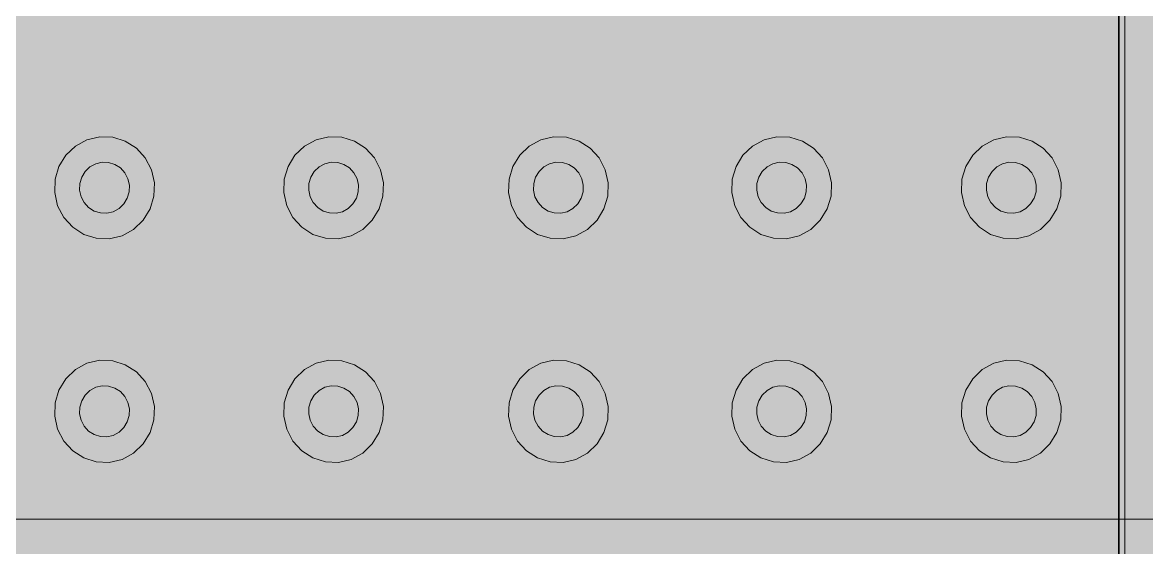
# Model space of a CAD drawing. Header units: metres. Extents: x -77 to -41.1, y -68 to -27.7.
# Drawn here: x -54.7589 to -54.5079, y -58.0572 to -57.9399 of the extents above; entities that cross this region are included whole.
import ezdxf

# ---------------------------------------------------------------- set-up
doc = ezdxf.new("R2010")
doc.units = ezdxf.units.M
doc.header["$MEASUREMENT"] = 0
for name, color, linetype, lineweight, true_color in [('LAJES.EST_Caneta_No__18', 7, 'Continuous', 0, 0xdfdfdf), ('LAJES.EST_Caneta_No__254', 7, 'Continuous', 0, 0xd1c9ad), ('Novo_PISO TATIL_Caneta_No__13', 7, 'Continuous', 0, 0xaaaaaa), ('Novo_PISO TATIL_Caneta_No__18', 7, 'Continuous', 0, 0xdfdfdf), ('PISO_Caneta_No__24', 7, 'Continuous', 40, 0x851f10), ('PISO_Caneta_No__97', 7, 'Continuous', 5, 0x6b6b6b)]:
    doc.layers.add(name, color=color, linetype=linetype, lineweight=lineweight, true_color=true_color)
doc.layers.add('PISO_Caneta_No__1', color=7, linetype='Continuous', lineweight=35)

# ---------------------------------------------------------------- blocks, each defined once
blk = doc.blocks.new('Piso Tátil de Alerta(2)')
at = {"layer": 'Novo_PISO TATIL_Caneta_No__18', "linetype": 'Continuous', "lineweight": 0, "true_color": 0xdfdfdf}
for points in [[(0.25, 0), (0.25, 0.25), (0, 0.25), (0, 0)], [(0.01747, 0.23565), (0.0208, 0.2311), (0.02212, 0.23179), (0.02011, 0.23703)], [(0.02011, 0.23703), (0.02212, 0.23179), (0.02357, 0.23212), (0.02302, 0.23768)], [(0.02302, 0.23768), (0.02357, 0.23212), (0.02507, 0.23207), (0.02601, 0.23758)], [(0.02507, 0.23207), (0.0265, 0.23164), (0.02887, 0.23673), (0.02601, 0.23758)], [(0.02887, 0.23673), (0.0265, 0.23164), (0.02776, 0.23087), (0.0314, 0.23519)], [(0.07005, 0.23703), (0.06742, 0.23565), (0.07074, 0.2311), (0.07206, 0.23179)], [(0.07297, 0.23768), (0.07005, 0.23703), (0.07206, 0.23179), (0.07352, 0.23212)], [(0.07595, 0.23758), (0.07297, 0.23768), (0.07352, 0.23212), (0.07501, 0.23207)], [(0.07501, 0.23207), (0.07644, 0.23164), (0.07881, 0.23673), (0.07595, 0.23758)], [(0.07881, 0.23673), (0.07644, 0.23164), (0.07771, 0.23087), (0.08134, 0.23519)], [(0.01529, 0.23366), (0.01371, 0.23119), (0.01892, 0.22887), (0.01971, 0.23011)], [(0.01747, 0.23565), (0.01529, 0.23366), (0.01971, 0.23011), (0.0208, 0.2311)], [(0.0314, 0.23519), (0.02776, 0.23087), (0.02878, 0.2298), (0.03344, 0.23305)], [(0.06365, 0.23119), (0.06886, 0.22887), (0.06965, 0.23011), (0.06523, 0.23366)], [(0.06742, 0.23565), (0.06523, 0.23366), (0.06965, 0.23011), (0.07074, 0.2311)], [(0.07771, 0.23087), (0.07873, 0.2298), (0.08338, 0.23305), (0.08134, 0.23519)], [(0.01371, 0.23119), (0.01283, 0.22839), (0.01848, 0.22747), (0.01892, 0.22887)], [(0.02878, 0.2298), (0.02776, 0.23087), (0.0265, 0.23164), (0.02507, 0.23207), (0.02357, 0.23212), (0.02212, 0.23179), (0.0208, 0.2311), (0.01971, 0.23011), (0.01892, 0.22887), (0.01848, 0.22747), (0.01843, 0.22601), (0.01876, 0.22459), (0.01947, 0.2233), (0.02049, 0.22224), (0.02175, 0.22146), (0.02318, 0.22104), (0.02468, 0.22099), (0.02613, 0.22132), (0.02745, 0.222), (0.02854, 0.223), (0.02933, 0.22424), (0.02977, 0.22563), (0.02982, 0.22709), (0.02949, 0.22851)], [(0.02878, 0.2298), (0.02949, 0.22851), (0.03485, 0.23047), (0.03344, 0.23305)], [(0.06365, 0.23119), (0.06278, 0.22839), (0.06842, 0.22747), (0.06886, 0.22887)], [(0.07644, 0.23164), (0.07501, 0.23207), (0.07352, 0.23212), (0.07206, 0.23179), (0.07074, 0.2311), (0.06965, 0.23011), (0.06886, 0.22887), (0.06842, 0.22747), (0.06837, 0.22601), (0.06871, 0.22459), (0.06941, 0.2233), (0.07043, 0.22224), (0.0717, 0.22146), (0.07312, 0.22104), (0.07462, 0.22099), (0.07607, 0.22132), (0.07739, 0.222), (0.07848, 0.223), (0.07928, 0.22424), (0.07971, 0.22563), (0.07976, 0.22709), (0.07943, 0.22851), (0.07873, 0.2298), (0.07771, 0.23087)], [(0.07873, 0.2298), (0.07943, 0.22851), (0.08479, 0.23047), (0.08338, 0.23305)], [(0.02949, 0.22851), (0.02982, 0.22709), (0.03552, 0.22763), (0.03485, 0.23047)], [(0.07943, 0.22851), (0.07976, 0.22709), (0.08546, 0.22763), (0.08479, 0.23047)], [(0.01283, 0.22839), (0.01273, 0.22548), (0.01843, 0.22601), (0.01848, 0.22747)], [(0.01843, 0.22601), (0.01273, 0.22548), (0.0134, 0.22263), (0.01876, 0.22459)], [(0.02982, 0.22709), (0.02977, 0.22563), (0.03542, 0.22471), (0.03552, 0.22763)], [(0.06267, 0.22548), (0.06837, 0.22601), (0.06842, 0.22747), (0.06278, 0.22839)], [(0.06267, 0.22548), (0.06335, 0.22263), (0.06871, 0.22459), (0.06837, 0.22601)], [(0.07976, 0.22709), (0.07971, 0.22563), (0.08536, 0.22471), (0.08546, 0.22763)], [(0.0134, 0.22263), (0.01481, 0.22006), (0.01947, 0.2233), (0.01876, 0.22459)], [(0.02933, 0.22424), (0.02854, 0.223), (0.03296, 0.21944), (0.03454, 0.22192)], [(0.02933, 0.22424), (0.03454, 0.22192), (0.03542, 0.22471), (0.02977, 0.22563)], [(0.06871, 0.22459), (0.06335, 0.22263), (0.06475, 0.22006), (0.06941, 0.2233)], [(0.07928, 0.22424), (0.07848, 0.223), (0.0829, 0.21944), (0.08449, 0.22192)], [(0.07971, 0.22563), (0.07928, 0.22424), (0.08449, 0.22192), (0.08536, 0.22471)], [(0.01947, 0.2233), (0.01481, 0.22006), (0.01685, 0.21792), (0.02049, 0.22224)], [(0.02049, 0.22224), (0.01685, 0.21792), (0.01938, 0.21637), (0.02175, 0.22146)], [(0.01938, 0.21637), (0.02224, 0.21552), (0.02318, 0.22104), (0.02175, 0.22146)], [(0.02318, 0.22104), (0.02224, 0.21552), (0.02523, 0.21542), (0.02468, 0.22099)], [(0.02468, 0.22099), (0.02523, 0.21542), (0.02814, 0.21608), (0.02613, 0.22132)], [(0.02613, 0.22132), (0.02814, 0.21608), (0.03078, 0.21745), (0.02745, 0.222)], [(0.02745, 0.222), (0.03078, 0.21745), (0.03296, 0.21944), (0.02854, 0.223)], [(0.06475, 0.22006), (0.06679, 0.21792), (0.07043, 0.22224), (0.06941, 0.2233)], [(0.06679, 0.21792), (0.06932, 0.21637), (0.0717, 0.22146), (0.07043, 0.22224)], [(0.06932, 0.21637), (0.07218, 0.21552), (0.07312, 0.22104), (0.0717, 0.22146)], [(0.07218, 0.21552), (0.07517, 0.21542), (0.07462, 0.22099), (0.07312, 0.22104)], [(0.07462, 0.22099), (0.07517, 0.21542), (0.07808, 0.21608), (0.07607, 0.22132)], [(0.07607, 0.22132), (0.07808, 0.21608), (0.08072, 0.21745), (0.07739, 0.222)], [(0.07739, 0.222), (0.08072, 0.21745), (0.0829, 0.21944), (0.07848, 0.223)], [(0.01747, 0.18449), (0.0208, 0.17994), (0.02212, 0.18062), (0.02011, 0.18586)], [(0.02011, 0.18586), (0.02212, 0.18062), (0.02357, 0.18095), (0.02302, 0.18652)], [(0.02302, 0.18652), (0.02357, 0.18095), (0.02507, 0.1809), (0.02601, 0.18642)], [(0.02507, 0.1809), (0.0265, 0.18048), (0.02887, 0.18557), (0.02601, 0.18642)], [(0.07005, 0.18586), (0.06742, 0.18449), (0.07074, 0.17994), (0.07206, 0.18062)], [(0.07297, 0.18652), (0.07005, 0.18586), (0.07206, 0.18062), (0.07352, 0.18095)], [(0.07595, 0.18642), (0.07297, 0.18652), (0.07352, 0.18095), (0.07501, 0.1809)], [(0.07501, 0.1809), (0.07644, 0.18048), (0.07881, 0.18557), (0.07595, 0.18642)], [(0.01747, 0.18449), (0.01529, 0.1825), (0.01971, 0.17894), (0.0208, 0.17994)], [(0.02887, 0.18557), (0.0265, 0.18048), (0.02776, 0.1797), (0.0314, 0.18402)], [(0.0314, 0.18402), (0.02776, 0.1797), (0.02878, 0.17864), (0.03344, 0.18189)], [(0.06742, 0.18449), (0.06523, 0.1825), (0.06965, 0.17894), (0.07074, 0.17994)], [(0.07881, 0.18557), (0.07644, 0.18048), (0.07771, 0.1797), (0.08134, 0.18402)], [(0.07771, 0.1797), (0.07873, 0.17864), (0.08338, 0.18189), (0.08134, 0.18402)], [(0.01529, 0.1825), (0.01371, 0.18002), (0.01892, 0.1777), (0.01971, 0.17894)], [(0.02878, 0.17864), (0.02776, 0.1797), (0.0265, 0.18048), (0.02507, 0.1809), (0.02357, 0.18095), (0.02212, 0.18062), (0.0208, 0.17994), (0.01971, 0.17894), (0.01892, 0.1777), (0.01848, 0.17631), (0.01843, 0.17485), (0.01876, 0.17343), (0.01947, 0.17214), (0.02049, 0.17107), (0.02175, 0.1703), (0.02318, 0.16987), (0.02468, 0.16982), (0.02613, 0.17015), (0.02745, 0.17084), (0.02854, 0.17183), (0.02933, 0.17307), (0.02977, 0.17447), (0.02982, 0.17593), (0.02949, 0.17735)], [(0.02878, 0.17864), (0.02949, 0.17735), (0.03485, 0.17931), (0.03344, 0.18189)], [(0.06365, 0.18002), (0.06886, 0.1777), (0.06965, 0.17894), (0.06523, 0.1825)], [(0.07644, 0.18048), (0.07501, 0.1809), (0.07352, 0.18095), (0.07206, 0.18062), (0.07074, 0.17994), (0.06965, 0.17894), (0.06886, 0.1777), (0.06842, 0.17631), (0.06837, 0.17485), (0.06871, 0.17343), (0.06941, 0.17214), (0.07043, 0.17107), (0.0717, 0.1703), (0.07312, 0.16987), (0.07462, 0.16982), (0.07607, 0.17015), (0.07739, 0.17084), (0.07848, 0.17183), (0.07928, 0.17307), (0.07971, 0.17447), (0.07976, 0.17593), (0.07943, 0.17735), (0.07873, 0.17864), (0.07771, 0.1797)], [(0.07873, 0.17864), (0.07943, 0.17735), (0.08479, 0.17931), (0.08338, 0.18189)], [(0.01371, 0.18002), (0.01283, 0.17723), (0.01848, 0.17631), (0.01892, 0.1777)], [(0.02949, 0.17735), (0.02982, 0.17593), (0.03552, 0.17646), (0.03485, 0.17931)], [(0.06365, 0.18002), (0.06278, 0.17723), (0.06842, 0.17631), (0.06886, 0.1777)], [(0.07943, 0.17735), (0.07976, 0.17593), (0.08546, 0.17646), (0.08479, 0.17931)], [(0.01283, 0.17723), (0.01273, 0.17431), (0.01843, 0.17485), (0.01848, 0.17631)], [(0.02982, 0.17593), (0.02977, 0.17447), (0.03542, 0.17355), (0.03552, 0.17646)], [(0.06267, 0.17431), (0.06837, 0.17485), (0.06842, 0.17631), (0.06278, 0.17723)], [(0.07976, 0.17593), (0.07971, 0.17447), (0.08536, 0.17355), (0.08546, 0.17646)], [(0.01843, 0.17485), (0.01273, 0.17431), (0.0134, 0.17147), (0.01876, 0.17343)], [(0.0134, 0.17147), (0.01481, 0.16889), (0.01947, 0.17214), (0.01876, 0.17343)], [(0.02933, 0.17307), (0.03454, 0.17075), (0.03542, 0.17355), (0.02977, 0.17447)], [(0.06267, 0.17431), (0.06335, 0.17147), (0.06871, 0.17343), (0.06837, 0.17485)], [(0.06871, 0.17343), (0.06335, 0.17147), (0.06475, 0.16889), (0.06941, 0.17214)], [(0.07971, 0.17447), (0.07928, 0.17307), (0.08449, 0.17075), (0.08536, 0.17355)], [(0.01947, 0.17214), (0.01481, 0.16889), (0.01685, 0.16676), (0.02049, 0.17107)], [(0.02049, 0.17107), (0.01685, 0.16676), (0.01938, 0.16521), (0.02175, 0.1703)], [(0.02613, 0.17015), (0.02814, 0.16491), (0.03078, 0.16629), (0.02745, 0.17084)], [(0.02745, 0.17084), (0.03078, 0.16629), (0.03296, 0.16828), (0.02854, 0.17183)], [(0.02933, 0.17307), (0.02854, 0.17183), (0.03296, 0.16828), (0.03454, 0.17075)], [(0.06475, 0.16889), (0.06679, 0.16676), (0.07043, 0.17107), (0.06941, 0.17214)], [(0.06679, 0.16676), (0.06932, 0.16521), (0.0717, 0.1703), (0.07043, 0.17107)], [(0.07607, 0.17015), (0.07808, 0.16491), (0.08072, 0.16629), (0.07739, 0.17084)], [(0.07739, 0.17084), (0.08072, 0.16629), (0.0829, 0.16828), (0.07848, 0.17183)], [(0.07928, 0.17307), (0.07848, 0.17183), (0.0829, 0.16828), (0.08449, 0.17075)], [(0.01938, 0.16521), (0.02224, 0.16436), (0.02318, 0.16987), (0.02175, 0.1703)], [(0.02318, 0.16987), (0.02224, 0.16436), (0.02523, 0.16426), (0.02468, 0.16982)], [(0.02468, 0.16982), (0.02523, 0.16426), (0.02814, 0.16491), (0.02613, 0.17015)], [(0.06932, 0.16521), (0.07218, 0.16436), (0.07312, 0.16987), (0.0717, 0.1703)], [(0.07218, 0.16436), (0.07517, 0.16426), (0.07462, 0.16982), (0.07312, 0.16987)], [(0.07462, 0.16982), (0.07517, 0.16426), (0.07808, 0.16491), (0.07607, 0.17015)], [(0.01747, 0.13429), (0.0208, 0.12974), (0.02212, 0.13043), (0.02011, 0.13566)], [(0.02011, 0.13566), (0.02212, 0.13043), (0.02357, 0.13075), (0.02302, 0.13632)], [(0.02302, 0.13632), (0.02357, 0.13075), (0.02507, 0.1307), (0.02601, 0.13622)], [(0.02601, 0.13622), (0.02507, 0.1307), (0.0265, 0.13028), (0.02887, 0.13537)], [(0.07005, 0.13566), (0.06742, 0.13429), (0.07074, 0.12974), (0.07206, 0.13043)], [(0.07297, 0.13632), (0.07005, 0.13566), (0.07206, 0.13043), (0.07352, 0.13075)], [(0.07595, 0.13622), (0.07297, 0.13632), (0.07352, 0.13075), (0.07501, 0.1307)], [(0.07595, 0.13622), (0.07501, 0.1307), (0.07644, 0.13028), (0.07881, 0.13537)], [(0.01747, 0.13429), (0.01529, 0.1323), (0.01971, 0.12874), (0.0208, 0.12974)], [(0.0265, 0.13028), (0.02776, 0.12951), (0.0314, 0.13382), (0.02887, 0.13537)], [(0.0314, 0.13382), (0.02776, 0.12951), (0.02878, 0.12844), (0.03344, 0.13169)], [(0.06742, 0.13429), (0.06523, 0.1323), (0.06965, 0.12874), (0.07074, 0.12974)], [(0.07881, 0.13537), (0.07644, 0.13028), (0.07771, 0.12951), (0.08134, 0.13382)], [(0.08134, 0.13382), (0.07771, 0.12951), (0.07873, 0.12844), (0.08338, 0.13169)], [(0.01529, 0.1323), (0.01371, 0.12982), (0.01892, 0.12751), (0.01971, 0.12874)], [(0.02878, 0.12844), (0.02776, 0.12951), (0.0265, 0.13028), (0.02507, 0.1307), (0.02357, 0.13075), (0.02212, 0.13043), (0.0208, 0.12974), (0.01971, 0.12874), (0.01892, 0.12751), (0.01848, 0.12611), (0.01843, 0.12465), (0.01876, 0.12323), (0.01947, 0.12194), (0.02049, 0.12087), (0.02175, 0.1201), (0.02318, 0.11967), (0.02468, 0.11962), (0.02613, 0.11995), (0.02745, 0.12064), (0.02854, 0.12163), (0.02933, 0.12287), (0.02977, 0.12427), (0.02982, 0.12573), (0.02949, 0.12715)], [(0.03344, 0.13169), (0.02878, 0.12844), (0.02949, 0.12715), (0.03485, 0.12911)], [(0.06523, 0.1323), (0.06365, 0.12982), (0.06886, 0.12751), (0.06965, 0.12874)], [(0.07644, 0.13028), (0.07501, 0.1307), (0.07352, 0.13075), (0.07206, 0.13043), (0.07074, 0.12974), (0.06965, 0.12874), (0.06886, 0.12751), (0.06842, 0.12611), (0.06837, 0.12465), (0.06871, 0.12323), (0.06941, 0.12194), (0.07043, 0.12087), (0.0717, 0.1201), (0.07312, 0.11967), (0.07462, 0.11962), (0.07607, 0.11995), (0.07739, 0.12064), (0.07848, 0.12163), (0.07928, 0.12287), (0.07971, 0.12427), (0.07976, 0.12573), (0.07943, 0.12715), (0.07873, 0.12844), (0.07771, 0.12951)], [(0.07873, 0.12844), (0.07943, 0.12715), (0.08479, 0.12911), (0.08338, 0.13169)], [(0.01371, 0.12982), (0.01283, 0.12703), (0.01848, 0.12611), (0.01892, 0.12751)], [(0.03485, 0.12911), (0.02949, 0.12715), (0.02982, 0.12573), (0.03552, 0.12626)], [(0.06278, 0.12703), (0.06842, 0.12611), (0.06886, 0.12751), (0.06365, 0.12982)], [(0.07943, 0.12715), (0.07976, 0.12573), (0.08546, 0.12626), (0.08479, 0.12911)], [(0.01283, 0.12703), (0.01273, 0.12411), (0.01843, 0.12465), (0.01848, 0.12611)], [(0.02982, 0.12573), (0.02977, 0.12427), (0.03542, 0.12335), (0.03552, 0.12626)], [(0.06267, 0.12411), (0.06837, 0.12465), (0.06842, 0.12611), (0.06278, 0.12703)], [(0.07976, 0.12573), (0.07971, 0.12427), (0.08536, 0.12335), (0.08546, 0.12626)], [(0.01843, 0.12465), (0.01273, 0.12411), (0.0134, 0.12127), (0.01876, 0.12323)], [(0.0134, 0.12127), (0.01481, 0.11869), (0.01947, 0.12194), (0.01876, 0.12323)], [(0.02977, 0.12427), (0.02933, 0.12287), (0.03454, 0.12056), (0.03542, 0.12335)], [(0.06267, 0.12411), (0.06335, 0.12127), (0.06871, 0.12323), (0.06837, 0.12465)], [(0.06335, 0.12127), (0.06475, 0.11869), (0.06941, 0.12194), (0.06871, 0.12323)], [(0.07928, 0.12287), (0.08449, 0.12056), (0.08536, 0.12335), (0.07971, 0.12427)], [(0.01481, 0.11869), (0.01685, 0.11656), (0.02049, 0.12087), (0.01947, 0.12194)], [(0.01685, 0.11656), (0.01938, 0.11501), (0.02175, 0.1201), (0.02049, 0.12087)], [(0.02613, 0.11995), (0.02814, 0.11472), (0.03078, 0.11609), (0.02745, 0.12064)], [(0.02854, 0.12163), (0.02745, 0.12064), (0.03078, 0.11609), (0.03296, 0.11808)], [(0.02933, 0.12287), (0.02854, 0.12163), (0.03296, 0.11808), (0.03454, 0.12056)], [(0.06475, 0.11869), (0.06679, 0.11656), (0.07043, 0.12087), (0.06941, 0.12194)], [(0.06679, 0.11656), (0.06932, 0.11501), (0.0717, 0.1201), (0.07043, 0.12087)], [(0.07607, 0.11995), (0.07808, 0.11472), (0.08072, 0.11609), (0.07739, 0.12064)], [(0.07848, 0.12163), (0.07739, 0.12064), (0.08072, 0.11609), (0.0829, 0.11808)], [(0.07928, 0.12287), (0.07848, 0.12163), (0.0829, 0.11808), (0.08449, 0.12056)], [(0.01938, 0.11501), (0.02224, 0.11416), (0.02318, 0.11967), (0.02175, 0.1201)], [(0.02224, 0.11416), (0.02523, 0.11406), (0.02468, 0.11962), (0.02318, 0.11967)], [(0.02468, 0.11962), (0.02523, 0.11406), (0.02814, 0.11472), (0.02613, 0.11995)], [(0.06932, 0.11501), (0.07218, 0.11416), (0.07312, 0.11967), (0.0717, 0.1201)], [(0.07218, 0.11416), (0.07517, 0.11406), (0.07462, 0.11962), (0.07312, 0.11967)], [(0.07462, 0.11962), (0.07517, 0.11406), (0.07808, 0.11472), (0.07607, 0.11995)], [(0.01747, 0.08444), (0.0208, 0.07988), (0.02212, 0.08057), (0.02011, 0.08581)], [(0.02011, 0.08581), (0.02212, 0.08057), (0.02357, 0.0809), (0.02302, 0.08647)], [(0.02302, 0.08647), (0.02357, 0.0809), (0.02507, 0.08085), (0.02601, 0.08636)], [(0.02507, 0.08085), (0.0265, 0.08042), (0.02887, 0.08551), (0.02601, 0.08636)], [(0.02887, 0.08551), (0.0265, 0.08042), (0.02776, 0.07965), (0.0314, 0.08397)], [(0.07005, 0.08581), (0.06742, 0.08444), (0.07074, 0.07988), (0.07206, 0.08057)], [(0.07297, 0.08647), (0.07005, 0.08581), (0.07206, 0.08057), (0.07352, 0.0809)], [(0.07595, 0.08636), (0.07297, 0.08647), (0.07352, 0.0809), (0.07501, 0.08085)], [(0.07595, 0.08636), (0.07501, 0.08085), (0.07644, 0.08042), (0.07881, 0.08551)], [(0.07881, 0.08551), (0.07644, 0.08042), (0.07771, 0.07965), (0.08134, 0.08397)], [(0.01747, 0.08444), (0.01529, 0.08244), (0.01971, 0.07889), (0.0208, 0.07988)], [(0.0314, 0.08397), (0.02776, 0.07965), (0.02878, 0.07858), (0.03344, 0.08183)], [(0.06742, 0.08444), (0.06523, 0.08244), (0.06965, 0.07889), (0.07074, 0.07988)], [(0.07771, 0.07965), (0.07873, 0.07858), (0.08338, 0.08183), (0.08134, 0.08397)], [(0.01529, 0.08244), (0.01371, 0.07997), (0.01892, 0.07765), (0.01971, 0.07889)], [(0.02878, 0.07858), (0.02776, 0.07965), (0.0265, 0.08042), (0.02507, 0.08085), (0.02357, 0.0809), (0.02212, 0.08057), (0.0208, 0.07988), (0.01971, 0.07889), (0.01892, 0.07765), (0.01848, 0.07626), (0.01843, 0.0748), (0.01876, 0.07337), (0.01947, 0.07209), (0.02049, 0.07102), (0.02175, 0.07024), (0.02318, 0.06982), (0.02468, 0.06977), (0.02613, 0.0701), (0.02745, 0.07078), (0.02854, 0.07178), (0.02933, 0.07302), (0.02977, 0.07441), (0.02982, 0.07587), (0.02949, 0.07729)], [(0.02878, 0.07858), (0.02949, 0.07729), (0.03485, 0.07925), (0.03344, 0.08183)], [(0.06365, 0.07997), (0.06886, 0.07765), (0.06965, 0.07889), (0.06523, 0.08244)], [(0.07644, 0.08042), (0.07501, 0.08085), (0.07352, 0.0809), (0.07206, 0.08057), (0.07074, 0.07988), (0.06965, 0.07889), (0.06886, 0.07765), (0.06842, 0.07626), (0.06837, 0.0748), (0.06871, 0.07337), (0.06941, 0.07209), (0.07043, 0.07102), (0.0717, 0.07024), (0.07312, 0.06982), (0.07462, 0.06977), (0.07607, 0.0701), (0.07739, 0.07078), (0.07848, 0.07178), (0.07928, 0.07302), (0.07971, 0.07441), (0.07976, 0.07587), (0.07943, 0.07729), (0.07873, 0.07858), (0.07771, 0.07965)], [(0.07873, 0.07858), (0.07943, 0.07729), (0.08479, 0.07925), (0.08338, 0.08183)], [(0.01371, 0.07997), (0.01283, 0.07718), (0.01848, 0.07626), (0.01892, 0.07765)], [(0.02949, 0.07729), (0.02982, 0.07587), (0.03552, 0.07641), (0.03485, 0.07925)], [(0.06365, 0.07997), (0.06278, 0.07718), (0.06842, 0.07626), (0.06886, 0.07765)], [(0.07943, 0.07729), (0.07976, 0.07587), (0.08546, 0.07641), (0.08479, 0.07925)], [(0.01283, 0.07718), (0.01273, 0.07426), (0.01843, 0.0748), (0.01848, 0.07626)], [(0.02982, 0.07587), (0.02977, 0.07441), (0.03542, 0.07349), (0.03552, 0.07641)], [(0.06267, 0.07426), (0.06837, 0.0748), (0.06842, 0.07626), (0.06278, 0.07718)], [(0.07976, 0.07587), (0.07971, 0.07441), (0.08536, 0.07349), (0.08546, 0.07641)], [(0.01843, 0.0748), (0.01273, 0.07426), (0.0134, 0.07141), (0.01876, 0.07337)], [(0.0134, 0.07141), (0.01481, 0.06884), (0.01947, 0.07209), (0.01876, 0.07337)], [(0.02933, 0.07302), (0.02854, 0.07178), (0.03296, 0.06822), (0.03454, 0.0707)], [(0.02933, 0.07302), (0.03454, 0.0707), (0.03542, 0.07349), (0.02977, 0.07441)], [(0.06267, 0.07426), (0.06335, 0.07141), (0.06871, 0.07337), (0.06837, 0.0748)], [(0.06871, 0.07337), (0.06335, 0.07141), (0.06475, 0.06884), (0.06941, 0.07209)], [(0.07928, 0.07302), (0.07848, 0.07178), (0.0829, 0.06822), (0.08449, 0.0707)], [(0.07971, 0.07441), (0.07928, 0.07302), (0.08449, 0.0707), (0.08536, 0.07349)], [(0.01947, 0.07209), (0.01481, 0.06884), (0.01685, 0.0667), (0.02049, 0.07102)], [(0.02049, 0.07102), (0.01685, 0.0667), (0.01938, 0.06516), (0.02175, 0.07024)], [(0.02613, 0.0701), (0.02814, 0.06486), (0.03078, 0.06623), (0.02745, 0.07078)], [(0.02745, 0.07078), (0.03078, 0.06623), (0.03296, 0.06822), (0.02854, 0.07178)], [(0.06475, 0.06884), (0.06679, 0.0667), (0.07043, 0.07102), (0.06941, 0.07209)], [(0.06679, 0.0667), (0.06932, 0.06516), (0.0717, 0.07024), (0.07043, 0.07102)], [(0.07607, 0.0701), (0.07808, 0.06486), (0.08072, 0.06623), (0.07739, 0.07078)], [(0.07739, 0.07078), (0.08072, 0.06623), (0.0829, 0.06822), (0.07848, 0.07178)], [(0.01938, 0.06516), (0.02224, 0.0643), (0.02318, 0.06982), (0.02175, 0.07024)], [(0.02318, 0.06982), (0.02224, 0.0643), (0.02523, 0.0642), (0.02468, 0.06977)], [(0.02468, 0.06977), (0.02523, 0.0642), (0.02814, 0.06486), (0.02613, 0.0701)], [(0.06932, 0.06516), (0.07218, 0.0643), (0.07312, 0.06982), (0.0717, 0.07024)], [(0.07218, 0.0643), (0.07517, 0.0642), (0.07462, 0.06977), (0.07312, 0.06982)], [(0.07462, 0.06977), (0.07517, 0.0642), (0.07808, 0.06486), (0.07607, 0.0701)], [(0.02011, 0.0345), (0.02212, 0.02927), (0.02357, 0.0296), (0.02302, 0.03516)], [(0.02302, 0.03516), (0.02357, 0.0296), (0.02507, 0.02955), (0.02601, 0.03506)], [(0.07297, 0.03516), (0.07005, 0.0345), (0.07206, 0.02927), (0.07352, 0.0296)], [(0.07595, 0.03506), (0.07297, 0.03516), (0.07352, 0.0296), (0.07501, 0.02955)], [(0.01747, 0.03313), (0.01529, 0.03114), (0.01971, 0.02759), (0.0208, 0.02858)], [(0.01747, 0.03313), (0.0208, 0.02858), (0.02212, 0.02927), (0.02011, 0.0345)], [(0.02507, 0.02955), (0.0265, 0.02912), (0.02887, 0.03421), (0.02601, 0.03506)], [(0.02887, 0.03421), (0.0265, 0.02912), (0.02776, 0.02835), (0.0314, 0.03266)], [(0.0314, 0.03266), (0.02776, 0.02835), (0.02878, 0.02728), (0.03344, 0.03053)], [(0.06742, 0.03313), (0.06523, 0.03114), (0.06965, 0.02759), (0.07074, 0.02858)], [(0.07005, 0.0345), (0.06742, 0.03313), (0.07074, 0.02858), (0.07206, 0.02927)], [(0.07595, 0.03506), (0.07501, 0.02955), (0.07644, 0.02912), (0.07881, 0.03421)], [(0.07881, 0.03421), (0.07644, 0.02912), (0.07771, 0.02835), (0.08134, 0.03266)], [(0.07771, 0.02835), (0.07873, 0.02728), (0.08338, 0.03053), (0.08134, 0.03266)], [(0.01529, 0.03114), (0.01371, 0.02866), (0.01892, 0.02635), (0.01971, 0.02759)], [(0.02878, 0.02728), (0.02949, 0.02599), (0.03485, 0.02795), (0.03344, 0.03053)], [(0.06365, 0.02866), (0.06886, 0.02635), (0.06965, 0.02759), (0.06523, 0.03114)], [(0.07873, 0.02728), (0.07943, 0.02599), (0.08479, 0.02795), (0.08338, 0.03053)], [(0.01371, 0.02866), (0.01283, 0.02587), (0.01848, 0.02495), (0.01892, 0.02635)], [(0.02878, 0.02728), (0.02776, 0.02835), (0.0265, 0.02912), (0.02507, 0.02955), (0.02357, 0.0296), (0.02212, 0.02927), (0.0208, 0.02858), (0.01971, 0.02759), (0.01892, 0.02635), (0.01848, 0.02495), (0.01843, 0.02349), (0.01876, 0.02207), (0.01947, 0.02078), (0.02049, 0.01972), (0.02175, 0.01894), (0.02318, 0.01852), (0.02468, 0.01847), (0.02613, 0.01879), (0.02745, 0.01948), (0.02854, 0.02048), (0.02933, 0.02171), (0.02977, 0.02311), (0.02982, 0.02457), (0.02949, 0.02599)], [(0.02949, 0.02599), (0.02982, 0.02457), (0.03552, 0.02511), (0.03485, 0.02795)], [(0.06365, 0.02866), (0.06278, 0.02587), (0.06842, 0.02495), (0.06886, 0.02635)], [(0.07644, 0.02912), (0.07501, 0.02955), (0.07352, 0.0296), (0.07206, 0.02927), (0.07074, 0.02858), (0.06965, 0.02759), (0.06886, 0.02635), (0.06842, 0.02495), (0.06837, 0.02349), (0.06871, 0.02207), (0.06941, 0.02078), (0.07043, 0.01972), (0.0717, 0.01894), (0.07312, 0.01852), (0.07462, 0.01847), (0.07607, 0.01879), (0.07739, 0.01948), (0.07848, 0.02048), (0.07928, 0.02171), (0.07971, 0.02311), (0.07976, 0.02457), (0.07943, 0.02599), (0.07873, 0.02728), (0.07771, 0.02835)], [(0.07943, 0.02599), (0.07976, 0.02457), (0.08546, 0.02511), (0.08479, 0.02795)], [(0.01283, 0.02587), (0.01273, 0.02296), (0.01843, 0.02349), (0.01848, 0.02495)], [(0.02982, 0.02457), (0.02977, 0.02311), (0.03542, 0.02219), (0.03552, 0.02511)], [(0.06267, 0.02296), (0.06837, 0.02349), (0.06842, 0.02495), (0.06278, 0.02587)], [(0.07976, 0.02457), (0.07971, 0.02311), (0.08536, 0.02219), (0.08546, 0.02511)], [(0.01843, 0.02349), (0.01273, 0.02296), (0.0134, 0.02011), (0.01876, 0.02207)], [(0.02977, 0.02311), (0.02933, 0.02171), (0.03454, 0.0194), (0.03542, 0.02219)], [(0.06837, 0.02349), (0.06267, 0.02296), (0.06335, 0.02011), (0.06871, 0.02207)], [(0.07971, 0.02311), (0.07928, 0.02171), (0.08449, 0.0194), (0.08536, 0.02219)], [(0.0134, 0.02011), (0.01481, 0.01753), (0.01947, 0.02078), (0.01876, 0.02207)], [(0.01947, 0.02078), (0.01481, 0.01753), (0.01685, 0.0154), (0.02049, 0.01972)], [(0.02745, 0.01948), (0.03078, 0.01493), (0.03296, 0.01692), (0.02854, 0.02048)], [(0.02933, 0.02171), (0.02854, 0.02048), (0.03296, 0.01692), (0.03454, 0.0194)], [(0.06871, 0.02207), (0.06335, 0.02011), (0.06475, 0.01753), (0.06941, 0.02078)], [(0.06475, 0.01753), (0.06679, 0.0154), (0.07043, 0.01972), (0.06941, 0.02078)], [(0.07739, 0.01948), (0.08072, 0.01493), (0.0829, 0.01692), (0.07848, 0.02048)], [(0.07928, 0.02171), (0.07848, 0.02048), (0.0829, 0.01692), (0.08449, 0.0194)], [(0.02049, 0.01972), (0.01685, 0.0154), (0.01938, 0.01385), (0.02175, 0.01894)], [(0.01938, 0.01385), (0.02224, 0.013), (0.02318, 0.01852), (0.02175, 0.01894)], [(0.02318, 0.01852), (0.02224, 0.013), (0.02523, 0.0129), (0.02468, 0.01847)], [(0.02468, 0.01847), (0.02523, 0.0129), (0.02814, 0.01356), (0.02613, 0.01879)], [(0.02613, 0.01879), (0.02814, 0.01356), (0.03078, 0.01493), (0.02745, 0.01948)], [(0.06679, 0.0154), (0.06932, 0.01385), (0.0717, 0.01894), (0.07043, 0.01972)], [(0.06932, 0.01385), (0.07218, 0.013), (0.07312, 0.01852), (0.0717, 0.01894)], [(0.07218, 0.013), (0.07517, 0.0129), (0.07462, 0.01847), (0.07312, 0.01852)], [(0.07462, 0.01847), (0.07517, 0.0129), (0.07808, 0.01356), (0.07607, 0.01879)], [(0.07607, 0.01879), (0.07808, 0.01356), (0.08072, 0.01493), (0.07739, 0.01948)]]:
    blk.add_hatch(color=254, dxfattribs=at).paths.add_polyline_path(points)
at = {"layer": 'Novo_PISO TATIL_Caneta_No__13', "color": 253, "linetype": 'Continuous', "lineweight": 0, "true_color": 0xaaaaaa}
for p, q in [((0, 0.25), (0.25, 0.25)), ((0, 0), (0, 0.25)), ((0.02011, 0.23703), (0.01747, 0.23565)), ((0.02302, 0.23768), (0.02011, 0.23703)), ((0.02601, 0.23758), (0.02302, 0.23768)), ((0.02887, 0.23673), (0.02601, 0.23758)), ((0.0314, 0.23519), (0.02887, 0.23673)), ((0.07005, 0.23703), (0.06742, 0.23565)), ((0.07297, 0.23768), (0.07005, 0.23703)), ((0.07595, 0.23758), (0.07297, 0.23768)), ((0.07881, 0.23673), (0.07595, 0.23758)), ((0.08134, 0.23519), (0.07881, 0.23673)), ((0.01529, 0.23366), (0.01371, 0.23119)), ((0.01747, 0.23565), (0.01529, 0.23366)), ((0.03344, 0.23305), (0.0314, 0.23519)), ((0.06523, 0.23366), (0.06365, 0.23119)), ((0.06742, 0.23565), (0.06523, 0.23366)), ((0.08338, 0.23305), (0.08134, 0.23519)), ((0.01371, 0.23119), (0.01283, 0.22839)), ((0.0208, 0.2311), (0.01971, 0.23011)), ((0.02212, 0.23179), (0.0208, 0.2311)), ((0.02357, 0.23212), (0.02212, 0.23179)), ((0.02507, 0.23207), (0.02357, 0.23212)), ((0.0265, 0.23164), (0.02507, 0.23207)), ((0.02776, 0.23087), (0.0265, 0.23164)), ((0.03485, 0.23047), (0.03344, 0.23305)), ((0.06365, 0.23119), (0.06278, 0.22839)), ((0.07074, 0.2311), (0.06965, 0.23011)), ((0.07206, 0.23179), (0.07074, 0.2311)), ((0.07352, 0.23212), (0.07206, 0.23179)), ((0.07501, 0.23207), (0.07352, 0.23212)), ((0.07644, 0.23164), (0.07501, 0.23207)), ((0.07771, 0.23087), (0.07644, 0.23164)), ((0.08479, 0.23047), (0.08338, 0.23305)), ((0.01892, 0.22887), (0.01848, 0.22747)), ((0.01971, 0.23011), (0.01892, 0.22887)), ((0.02878, 0.2298), (0.02776, 0.23087)), ((0.02949, 0.22851), (0.02878, 0.2298)), ((0.02982, 0.22709), (0.02949, 0.22851)), ((0.03552, 0.22763), (0.03485, 0.23047)), ((0.06886, 0.22887), (0.06842, 0.22747)), ((0.06965, 0.23011), (0.06886, 0.22887)), ((0.07873, 0.2298), (0.07771, 0.23087)), ((0.07943, 0.22851), (0.07873, 0.2298)), ((0.07976, 0.22709), (0.07943, 0.22851)), ((0.08546, 0.22763), (0.08479, 0.23047)), ((0.01283, 0.22839), (0.01273, 0.22548)), ((0.01848, 0.22747), (0.01843, 0.22601)), ((0.01843, 0.22601), (0.01876, 0.22459)), ((0.02977, 0.22563), (0.02982, 0.22709)), ((0.03542, 0.22471), (0.03552, 0.22763)), ((0.06278, 0.22839), (0.06267, 0.22548)), ((0.06842, 0.22747), (0.06837, 0.22601)), ((0.06837, 0.22601), (0.06871, 0.22459)), ((0.07971, 0.22563), (0.07976, 0.22709)), ((0.08536, 0.22471), (0.08546, 0.22763)), ((0.01273, 0.22548), (0.0134, 0.22263)), ((0.01876, 0.22459), (0.01947, 0.2233)), ((0.02854, 0.223), (0.02933, 0.22424)), ((0.02933, 0.22424), (0.02977, 0.22563)), ((0.03454, 0.22192), (0.03542, 0.22471)), ((0.06267, 0.22548), (0.06335, 0.22263)), ((0.06871, 0.22459), (0.06941, 0.2233)), ((0.07848, 0.223), (0.07928, 0.22424)), ((0.07928, 0.22424), (0.07971, 0.22563)), ((0.08449, 0.22192), (0.08536, 0.22471)), ((0.0134, 0.22263), (0.01481, 0.22006)), ((0.01947, 0.2233), (0.02049, 0.22224)), ((0.02049, 0.22224), (0.02175, 0.22146)), ((0.02175, 0.22146), (0.02318, 0.22104)), ((0.02318, 0.22104), (0.02468, 0.22099)), ((0.02468, 0.22099), (0.02613, 0.22132)), ((0.02613, 0.22132), (0.02745, 0.222)), ((0.02745, 0.222), (0.02854, 0.223)), ((0.03296, 0.21944), (0.03454, 0.22192)), ((0.06335, 0.22263), (0.06475, 0.22006)), ((0.06941, 0.2233), (0.07043, 0.22224)), ((0.07043, 0.22224), (0.0717, 0.22146)), ((0.0717, 0.22146), (0.07312, 0.22104)), ((0.07312, 0.22104), (0.07462, 0.22099)), ((0.07462, 0.22099), (0.07607, 0.22132)), ((0.07607, 0.22132), (0.07739, 0.222)), ((0.07739, 0.222), (0.07848, 0.223)), ((0.0829, 0.21944), (0.08449, 0.22192)), ((0.01481, 0.22006), (0.01685, 0.21792)), ((0.03078, 0.21745), (0.03296, 0.21944)), ((0.06475, 0.22006), (0.06679, 0.21792)), ((0.08072, 0.21745), (0.0829, 0.21944)), ((0.01685, 0.21792), (0.01938, 0.21637)), ((0.01938, 0.21637), (0.02224, 0.21552)), ((0.02523, 0.21542), (0.02814, 0.21608)), ((0.02814, 0.21608), (0.03078, 0.21745)), ((0.06679, 0.21792), (0.06932, 0.21637)), ((0.06932, 0.21637), (0.07218, 0.21552)), ((0.07517, 0.21542), (0.07808, 0.21608)), ((0.07808, 0.21608), (0.08072, 0.21745)), ((0.02224, 0.21552), (0.02523, 0.21542)), ((0.07218, 0.21552), (0.07517, 0.21542)), ((0.02011, 0.18586), (0.01747, 0.18449)), ((0.02302, 0.18652), (0.02011, 0.18586)), ((0.02601, 0.18642), (0.02302, 0.18652)), ((0.02887, 0.18557), (0.02601, 0.18642)), ((0.07005, 0.18586), (0.06742, 0.18449)), ((0.07297, 0.18652), (0.07005, 0.18586)), ((0.07595, 0.18642), (0.07297, 0.18652)), ((0.07881, 0.18557), (0.07595, 0.18642)), ((0.01747, 0.18449), (0.01529, 0.1825)), ((0.0314, 0.18402), (0.02887, 0.18557)), ((0.03344, 0.18189), (0.0314, 0.18402)), ((0.06742, 0.18449), (0.06523, 0.1825)), ((0.08134, 0.18402), (0.07881, 0.18557)), ((0.08338, 0.18189), (0.08134, 0.18402)), ((0.01529, 0.1825), (0.01371, 0.18002)), ((0.02357, 0.18095), (0.02212, 0.18062)), ((0.02507, 0.1809), (0.02357, 0.18095)), ((0.0265, 0.18048), (0.02507, 0.1809)), ((0.03485, 0.17931), (0.03344, 0.18189)), ((0.06523, 0.1825), (0.06365, 0.18002)), ((0.07352, 0.18095), (0.07206, 0.18062)), ((0.07501, 0.1809), (0.07352, 0.18095)), ((0.07644, 0.18048), (0.07501, 0.1809)), ((0.08479, 0.17931), (0.08338, 0.18189)), ((0.01371, 0.18002), (0.01283, 0.17723)), ((0.01971, 0.17894), (0.01892, 0.1777)), ((0.0208, 0.17994), (0.01971, 0.17894)), ((0.02212, 0.18062), (0.0208, 0.17994)), ((0.02776, 0.1797), (0.0265, 0.18048)), ((0.02878, 0.17864), (0.02776, 0.1797)), ((0.02949, 0.17735), (0.02878, 0.17864)), ((0.03552, 0.17646), (0.03485, 0.17931)), ((0.06365, 0.18002), (0.06278, 0.17723)), ((0.06965, 0.17894), (0.06886, 0.1777)), ((0.07074, 0.17994), (0.06965, 0.17894)), ((0.07206, 0.18062), (0.07074, 0.17994)), ((0.07771, 0.1797), (0.07644, 0.18048)), ((0.07873, 0.17864), (0.07771, 0.1797)), ((0.07943, 0.17735), (0.07873, 0.17864)), ((0.08546, 0.17646), (0.08479, 0.17931)), ((0.01283, 0.17723), (0.01273, 0.17431)), ((0.01848, 0.17631), (0.01843, 0.17485)), ((0.01892, 0.1777), (0.01848, 0.17631)), ((0.02982, 0.17593), (0.02949, 0.17735)), ((0.02977, 0.17447), (0.02982, 0.17593)), ((0.03542, 0.17355), (0.03552, 0.17646)), ((0.06278, 0.17723), (0.06267, 0.17431)), ((0.06842, 0.17631), (0.06837, 0.17485)), ((0.06886, 0.1777), (0.06842, 0.17631)), ((0.07976, 0.17593), (0.07943, 0.17735)), ((0.07971, 0.17447), (0.07976, 0.17593)), ((0.08536, 0.17355), (0.08546, 0.17646)), ((0.01273, 0.17431), (0.0134, 0.17147)), ((0.01843, 0.17485), (0.01876, 0.17343)), ((0.01876, 0.17343), (0.01947, 0.17214)), ((0.02933, 0.17307), (0.02977, 0.17447)), ((0.03454, 0.17075), (0.03542, 0.17355)), ((0.06267, 0.17431), (0.06335, 0.17147)), ((0.06837, 0.17485), (0.06871, 0.17343)), ((0.06871, 0.17343), (0.06941, 0.17214)), ((0.07928, 0.17307), (0.07971, 0.17447)), ((0.08449, 0.17075), (0.08536, 0.17355)), ((0.0134, 0.17147), (0.01481, 0.16889)), ((0.01947, 0.17214), (0.02049, 0.17107)), ((0.02049, 0.17107), (0.02175, 0.1703)), ((0.02613, 0.17015), (0.02745, 0.17084)), ((0.02745, 0.17084), (0.02854, 0.17183)), ((0.02854, 0.17183), (0.02933, 0.17307)), ((0.03296, 0.16828), (0.03454, 0.17075)), ((0.06335, 0.17147), (0.06475, 0.16889)), ((0.06941, 0.17214), (0.07043, 0.17107)), ((0.07043, 0.17107), (0.0717, 0.1703)), ((0.07607, 0.17015), (0.07739, 0.17084)), ((0.07739, 0.17084), (0.07848, 0.17183)), ((0.07848, 0.17183), (0.07928, 0.17307)), ((0.0829, 0.16828), (0.08449, 0.17075)), ((0.01481, 0.16889), (0.01685, 0.16676)), ((0.02175, 0.1703), (0.02318, 0.16987)), ((0.02318, 0.16987), (0.02468, 0.16982)), ((0.02468, 0.16982), (0.02613, 0.17015)), ((0.03078, 0.16629), (0.03296, 0.16828)), ((0.06475, 0.16889), (0.06679, 0.16676)), ((0.0717, 0.1703), (0.07312, 0.16987)), ((0.07312, 0.16987), (0.07462, 0.16982)), ((0.07462, 0.16982), (0.07607, 0.17015)), ((0.08072, 0.16629), (0.0829, 0.16828)), ((0.01685, 0.16676), (0.01938, 0.16521)), ((0.02814, 0.16491), (0.03078, 0.16629)), ((0.06679, 0.16676), (0.06932, 0.16521)), ((0.07808, 0.16491), (0.08072, 0.16629)), ((0.01938, 0.16521), (0.02224, 0.16436)), ((0.02224, 0.16436), (0.02523, 0.16426)), ((0.02523, 0.16426), (0.02814, 0.16491)), ((0.06932, 0.16521), (0.07218, 0.16436)), ((0.07218, 0.16436), (0.07517, 0.16426)), ((0.07517, 0.16426), (0.07808, 0.16491)), ((0.02011, 0.13566), (0.01747, 0.13429)), ((0.02302, 0.13632), (0.02011, 0.13566)), ((0.02601, 0.13622), (0.02302, 0.13632)), ((0.02887, 0.13537), (0.02601, 0.13622)), ((0.07005, 0.13566), (0.06742, 0.13429)), ((0.07297, 0.13632), (0.07005, 0.13566)), ((0.07595, 0.13622), (0.07297, 0.13632)), ((0.07881, 0.13537), (0.07595, 0.13622)), ((0.01747, 0.13429), (0.01529, 0.1323)), ((0.0314, 0.13382), (0.02887, 0.13537)), ((0.03344, 0.13169), (0.0314, 0.13382)), ((0.06742, 0.13429), (0.06523, 0.1323)), ((0.08134, 0.13382), (0.07881, 0.13537)), ((0.08338, 0.13169), (0.08134, 0.13382)), ((0.01529, 0.1323), (0.01371, 0.12982)), ((0.02357, 0.13075), (0.02212, 0.13043)), ((0.02507, 0.1307), (0.02357, 0.13075)), ((0.0265, 0.13028), (0.02507, 0.1307)), ((0.03485, 0.12911), (0.03344, 0.13169)), ((0.06523, 0.1323), (0.06365, 0.12982)), ((0.07352, 0.13075), (0.07206, 0.13043)), ((0.07501, 0.1307), (0.07352, 0.13075)), ((0.07644, 0.13028), (0.07501, 0.1307)), ((0.08479, 0.12911), (0.08338, 0.13169)), ((0.01371, 0.12982), (0.01283, 0.12703)), ((0.01971, 0.12874), (0.01892, 0.12751)), ((0.0208, 0.12974), (0.01971, 0.12874)), ((0.02212, 0.13043), (0.0208, 0.12974)), ((0.02776, 0.12951), (0.0265, 0.13028)), ((0.02878, 0.12844), (0.02776, 0.12951)), ((0.02949, 0.12715), (0.02878, 0.12844)), ((0.03552, 0.12626), (0.03485, 0.12911)), ((0.06365, 0.12982), (0.06278, 0.12703)), ((0.06965, 0.12874), (0.06886, 0.12751)), ((0.07074, 0.12974), (0.06965, 0.12874)), ((0.07206, 0.13043), (0.07074, 0.12974)), ((0.07771, 0.12951), (0.07644, 0.13028)), ((0.07873, 0.12844), (0.07771, 0.12951)), ((0.07943, 0.12715), (0.07873, 0.12844)), ((0.08546, 0.12626), (0.08479, 0.12911)), ((0.01283, 0.12703), (0.01273, 0.12411)), ((0.01848, 0.12611), (0.01843, 0.12465)), ((0.01892, 0.12751), (0.01848, 0.12611)), ((0.02982, 0.12573), (0.02949, 0.12715)), ((0.02977, 0.12427), (0.02982, 0.12573)), ((0.03542, 0.12335), (0.03552, 0.12626)), ((0.06278, 0.12703), (0.06267, 0.12411)), ((0.06842, 0.12611), (0.06837, 0.12465)), ((0.06886, 0.12751), (0.06842, 0.12611)), ((0.07976, 0.12573), (0.07943, 0.12715)), ((0.07971, 0.12427), (0.07976, 0.12573)), ((0.08536, 0.12335), (0.08546, 0.12626)), ((0.01273, 0.12411), (0.0134, 0.12127)), ((0.01843, 0.12465), (0.01876, 0.12323)), ((0.01876, 0.12323), (0.01947, 0.12194)), ((0.02933, 0.12287), (0.02977, 0.12427)), ((0.03454, 0.12056), (0.03542, 0.12335)), ((0.06267, 0.12411), (0.06335, 0.12127)), ((0.06837, 0.12465), (0.06871, 0.12323)), ((0.06871, 0.12323), (0.06941, 0.12194)), ((0.07928, 0.12287), (0.07971, 0.12427)), ((0.08449, 0.12056), (0.08536, 0.12335)), ((0.0134, 0.12127), (0.01481, 0.11869)), ((0.01947, 0.12194), (0.02049, 0.12087)), ((0.02049, 0.12087), (0.02175, 0.1201)), ((0.02613, 0.11995), (0.02745, 0.12064)), ((0.02745, 0.12064), (0.02854, 0.12163)), ((0.02854, 0.12163), (0.02933, 0.12287)), ((0.03296, 0.11808), (0.03454, 0.12056)), ((0.06335, 0.12127), (0.06475, 0.11869)), ((0.06941, 0.12194), (0.07043, 0.12087)), ((0.07043, 0.12087), (0.0717, 0.1201)), ((0.07607, 0.11995), (0.07739, 0.12064)), ((0.07739, 0.12064), (0.07848, 0.12163)), ((0.07848, 0.12163), (0.07928, 0.12287)), ((0.0829, 0.11808), (0.08449, 0.12056)), ((0.01481, 0.11869), (0.01685, 0.11656)), ((0.02175, 0.1201), (0.02318, 0.11967)), ((0.02318, 0.11967), (0.02468, 0.11962)), ((0.02468, 0.11962), (0.02613, 0.11995)), ((0.03078, 0.11609), (0.03296, 0.11808)), ((0.06475, 0.11869), (0.06679, 0.11656)), ((0.0717, 0.1201), (0.07312, 0.11967)), ((0.07312, 0.11967), (0.07462, 0.11962)), ((0.07462, 0.11962), (0.07607, 0.11995)), ((0.08072, 0.11609), (0.0829, 0.11808)), ((0.01685, 0.11656), (0.01938, 0.11501)), ((0.02814, 0.11472), (0.03078, 0.11609)), ((0.06679, 0.11656), (0.06932, 0.11501)), ((0.07808, 0.11472), (0.08072, 0.11609)), ((0.01938, 0.11501), (0.02224, 0.11416)), ((0.02224, 0.11416), (0.02523, 0.11406)), ((0.02523, 0.11406), (0.02814, 0.11472)), ((0.06932, 0.11501), (0.07218, 0.11416)), ((0.07218, 0.11416), (0.07517, 0.11406)), ((0.07517, 0.11406), (0.07808, 0.11472)), ((0.02011, 0.08581), (0.01747, 0.08444)), ((0.02302, 0.08647), (0.02011, 0.08581)), ((0.02601, 0.08636), (0.02302, 0.08647)), ((0.02887, 0.08551), (0.02601, 0.08636)), ((0.0314, 0.08397), (0.02887, 0.08551)), ((0.07005, 0.08581), (0.06742, 0.08444)), ((0.07297, 0.08647), (0.07005, 0.08581)), ((0.07595, 0.08636), (0.07297, 0.08647)), ((0.07881, 0.08551), (0.07595, 0.08636)), ((0.08134, 0.08397), (0.07881, 0.08551)), ((0.01747, 0.08444), (0.01529, 0.08244)), ((0.03344, 0.08183), (0.0314, 0.08397)), ((0.06742, 0.08444), (0.06523, 0.08244)), ((0.08338, 0.08183), (0.08134, 0.08397)), ((0.01529, 0.08244), (0.01371, 0.07997)), ((0.02212, 0.08057), (0.0208, 0.07988)), ((0.02357, 0.0809), (0.02212, 0.08057)), ((0.02507, 0.08085), (0.02357, 0.0809)), ((0.0265, 0.08042), (0.02507, 0.08085)), ((0.02776, 0.07965), (0.0265, 0.08042)), ((0.03485, 0.07925), (0.03344, 0.08183)), ((0.06523, 0.08244), (0.06365, 0.07997)), ((0.07206, 0.08057), (0.07074, 0.07988)), ((0.07352, 0.0809), (0.07206, 0.08057)), ((0.07501, 0.08085), (0.07352, 0.0809)), ((0.07644, 0.08042), (0.07501, 0.08085)), ((0.07771, 0.07965), (0.07644, 0.08042)), ((0.08479, 0.07925), (0.08338, 0.08183)), ((0.01371, 0.07997), (0.01283, 0.07718)), ((0.01971, 0.07889), (0.01892, 0.07765)), ((0.0208, 0.07988), (0.01971, 0.07889)), ((0.02878, 0.07858), (0.02776, 0.07965)), ((0.02949, 0.07729), (0.02878, 0.07858)), ((0.03552, 0.07641), (0.03485, 0.07925)), ((0.06365, 0.07997), (0.06278, 0.07718)), ((0.06965, 0.07889), (0.06886, 0.07765)), ((0.07074, 0.07988), (0.06965, 0.07889)), ((0.07873, 0.07858), (0.07771, 0.07965)), ((0.07943, 0.07729), (0.07873, 0.07858)), ((0.08546, 0.07641), (0.08479, 0.07925)), ((0.01283, 0.07718), (0.01273, 0.07426)), ((0.01848, 0.07626), (0.01843, 0.0748)), ((0.01892, 0.07765), (0.01848, 0.07626)), ((0.02982, 0.07587), (0.02949, 0.07729)), ((0.02977, 0.07441), (0.02982, 0.07587)), ((0.03542, 0.07349), (0.03552, 0.07641)), ((0.06278, 0.07718), (0.06267, 0.07426)), ((0.06842, 0.07626), (0.06837, 0.0748)), ((0.06886, 0.07765), (0.06842, 0.07626)), ((0.07976, 0.07587), (0.07943, 0.07729)), ((0.07971, 0.07441), (0.07976, 0.07587)), ((0.08536, 0.07349), (0.08546, 0.07641)), ((0.01273, 0.07426), (0.0134, 0.07141)), ((0.01843, 0.0748), (0.01876, 0.07337)), ((0.01876, 0.07337), (0.01947, 0.07209)), ((0.02854, 0.07178), (0.02933, 0.07302)), ((0.02933, 0.07302), (0.02977, 0.07441)), ((0.03454, 0.0707), (0.03542, 0.07349)), ((0.06267, 0.07426), (0.06335, 0.07141)), ((0.06837, 0.0748), (0.06871, 0.07337)), ((0.06871, 0.07337), (0.06941, 0.07209)), ((0.07848, 0.07178), (0.07928, 0.07302)), ((0.07928, 0.07302), (0.07971, 0.07441)), ((0.08449, 0.0707), (0.08536, 0.07349)), ((0.0134, 0.07141), (0.01481, 0.06884)), ((0.01947, 0.07209), (0.02049, 0.07102)), ((0.02049, 0.07102), (0.02175, 0.07024)), ((0.02613, 0.0701), (0.02745, 0.07078)), ((0.02745, 0.07078), (0.02854, 0.07178)), ((0.03296, 0.06822), (0.03454, 0.0707)), ((0.06335, 0.07141), (0.06475, 0.06884)), ((0.06941, 0.07209), (0.07043, 0.07102)), ((0.07043, 0.07102), (0.0717, 0.07024)), ((0.07607, 0.0701), (0.07739, 0.07078)), ((0.07739, 0.07078), (0.07848, 0.07178)), ((0.0829, 0.06822), (0.08449, 0.0707)), ((0.01481, 0.06884), (0.01685, 0.0667)), ((0.02175, 0.07024), (0.02318, 0.06982)), ((0.02318, 0.06982), (0.02468, 0.06977)), ((0.02468, 0.06977), (0.02613, 0.0701)), ((0.03078, 0.06623), (0.03296, 0.06822)), ((0.06475, 0.06884), (0.06679, 0.0667)), ((0.0717, 0.07024), (0.07312, 0.06982)), ((0.07312, 0.06982), (0.07462, 0.06977)), ((0.07462, 0.06977), (0.07607, 0.0701)), ((0.08072, 0.06623), (0.0829, 0.06822)), ((0.01685, 0.0667), (0.01938, 0.06516)), ((0.02814, 0.06486), (0.03078, 0.06623)), ((0.06679, 0.0667), (0.06932, 0.06516)), ((0.07808, 0.06486), (0.08072, 0.06623)), ((0.01938, 0.06516), (0.02224, 0.0643)), ((0.02224, 0.0643), (0.02523, 0.0642)), ((0.02523, 0.0642), (0.02814, 0.06486)), ((0.06932, 0.06516), (0.07218, 0.0643)), ((0.07218, 0.0643), (0.07517, 0.0642)), ((0.07517, 0.0642), (0.07808, 0.06486)), ((0.02302, 0.03516), (0.02011, 0.0345)), ((0.02601, 0.03506), (0.02302, 0.03516)), ((0.07297, 0.03516), (0.07005, 0.0345)), ((0.07595, 0.03506), (0.07297, 0.03516)), ((0.01747, 0.03313), (0.01529, 0.03114)), ((0.02011, 0.0345), (0.01747, 0.03313)), ((0.02887, 0.03421), (0.02601, 0.03506)), ((0.0314, 0.03266), (0.02887, 0.03421)), ((0.03344, 0.03053), (0.0314, 0.03266)), ((0.06742, 0.03313), (0.06523, 0.03114)), ((0.07005, 0.0345), (0.06742, 0.03313)), ((0.07881, 0.03421), (0.07595, 0.03506)), ((0.08134, 0.03266), (0.07881, 0.03421)), ((0.08338, 0.03053), (0.08134, 0.03266)), ((0.01529, 0.03114), (0.01371, 0.02866)), ((0.03485, 0.02795), (0.03344, 0.03053)), ((0.06523, 0.03114), (0.06365, 0.02866)), ((0.08479, 0.02795), (0.08338, 0.03053)), ((0.01371, 0.02866), (0.01283, 0.02587)), ((0.0208, 0.02858), (0.01971, 0.02759)), ((0.02212, 0.02927), (0.0208, 0.02858)), ((0.02357, 0.0296), (0.02212, 0.02927)), ((0.02507, 0.02955), (0.02357, 0.0296)), ((0.0265, 0.02912), (0.02507, 0.02955)), ((0.02776, 0.02835), (0.0265, 0.02912)), ((0.02878, 0.02728), (0.02776, 0.02835)), ((0.03552, 0.02511), (0.03485, 0.02795)), ((0.06365, 0.02866), (0.06278, 0.02587)), ((0.07074, 0.02858), (0.06965, 0.02759)), ((0.07206, 0.02927), (0.07074, 0.02858)), ((0.07352, 0.0296), (0.07206, 0.02927)), ((0.07501, 0.02955), (0.07352, 0.0296)), ((0.07644, 0.02912), (0.07501, 0.02955)), ((0.07771, 0.02835), (0.07644, 0.02912)), ((0.07873, 0.02728), (0.07771, 0.02835)), ((0.08546, 0.02511), (0.08479, 0.02795)), ((0.01283, 0.02587), (0.01273, 0.02296)), ((0.01892, 0.02635), (0.01848, 0.02495)), ((0.01971, 0.02759), (0.01892, 0.02635)), ((0.02949, 0.02599), (0.02878, 0.02728)), ((0.02982, 0.02457), (0.02949, 0.02599)), ((0.03542, 0.02219), (0.03552, 0.02511)), ((0.06278, 0.02587), (0.06267, 0.02296)), ((0.06886, 0.02635), (0.06842, 0.02495)), ((0.06965, 0.02759), (0.06886, 0.02635)), ((0.07943, 0.02599), (0.07873, 0.02728)), ((0.07976, 0.02457), (0.07943, 0.02599)), ((0.08536, 0.02219), (0.08546, 0.02511)), ((0.01273, 0.02296), (0.0134, 0.02011)), ((0.01848, 0.02495), (0.01843, 0.02349)), ((0.01843, 0.02349), (0.01876, 0.02207)), ((0.02933, 0.02171), (0.02977, 0.02311)), ((0.02977, 0.02311), (0.02982, 0.02457)), ((0.06267, 0.02296), (0.06335, 0.02011)), ((0.06842, 0.02495), (0.06837, 0.02349)), ((0.06837, 0.02349), (0.06871, 0.02207)), ((0.07928, 0.02171), (0.07971, 0.02311)), ((0.07971, 0.02311), (0.07976, 0.02457)), ((0.0134, 0.02011), (0.01481, 0.01753)), ((0.01876, 0.02207), (0.01947, 0.02078)), ((0.01947, 0.02078), (0.02049, 0.01972)), ((0.02745, 0.01948), (0.02854, 0.02048)), ((0.02854, 0.02048), (0.02933, 0.02171)), ((0.03454, 0.0194), (0.03542, 0.02219)), ((0.06335, 0.02011), (0.06475, 0.01753)), ((0.06871, 0.02207), (0.06941, 0.02078)), ((0.06941, 0.02078), (0.07043, 0.01972)), ((0.07739, 0.01948), (0.07848, 0.02048)), ((0.07848, 0.02048), (0.07928, 0.02171)), ((0.08449, 0.0194), (0.08536, 0.02219)), ((0.02049, 0.01972), (0.02175, 0.01894)), ((0.02175, 0.01894), (0.02318, 0.01852)), ((0.02318, 0.01852), (0.02468, 0.01847)), ((0.02468, 0.01847), (0.02613, 0.01879)), ((0.02613, 0.01879), (0.02745, 0.01948)), ((0.03296, 0.01692), (0.03454, 0.0194)), ((0.07043, 0.01972), (0.0717, 0.01894)), ((0.0717, 0.01894), (0.07312, 0.01852)), ((0.07312, 0.01852), (0.07462, 0.01847)), ((0.07462, 0.01847), (0.07607, 0.01879)), ((0.07607, 0.01879), (0.07739, 0.01948)), ((0.0829, 0.01692), (0.08449, 0.0194)), ((0.01481, 0.01753), (0.01685, 0.0154)), ((0.01685, 0.0154), (0.01938, 0.01385)), ((0.03078, 0.01493), (0.03296, 0.01692)), ((0.06475, 0.01753), (0.06679, 0.0154)), ((0.06679, 0.0154), (0.06932, 0.01385)), ((0.08072, 0.01493), (0.0829, 0.01692)), ((0.01938, 0.01385), (0.02224, 0.013)), ((0.02224, 0.013), (0.02523, 0.0129)), ((0.02523, 0.0129), (0.02814, 0.01356)), ((0.02814, 0.01356), (0.03078, 0.01493)), ((0.06932, 0.01385), (0.07218, 0.013)), ((0.07218, 0.013), (0.07517, 0.0129)), ((0.07517, 0.0129), (0.07808, 0.01356)), ((0.07808, 0.01356), (0.08072, 0.01493)), ((0.25, 0), (0, 0))]:
    blk.add_line(p, q, dxfattribs=at)
blk = doc.blocks.new('símbolo_paginação de piso(1)(1)')
at = {"layer": 'PISO_Caneta_No__24', "linetype": 'Continuous', "lineweight": 0, "true_color": 0x210704}
blk.add_hatch(color=18, dxfattribs=at).paths.add_polyline_path([(2, 2), (0, 2), (0, 0), (2, 0)])
at = {"layer": 'PISO_Caneta_No__1', "color": 7, "linetype": 'Continuous', "lineweight": 35, "flags": 128}
blk.add_lwpolyline([(2, 2), (0, 2), (0, 0), (2, 0)], close=True, dxfattribs=at)

msp = doc.modelspace()

# ---------------------------------------------------------------- hatches: boundary and pattern name
at = {"layer": 'LAJES.EST_Caneta_No__18', "linetype": 'Continuous', "lineweight": 0, "true_color": 0xdfdfdf}
h = msp.add_hatch(dxfattribs=at)
h.set_pattern_fill('Piso_Externo__0003', color=254, style=0, pattern_type=2)
h.set_pattern_definition([(45, (0, 0.6), (-0.1909188, 0.1909188), [0, -0.18, 0, -0.27]), (110, (0.6, 0.6), (0.253717, 0.09234544), [0, -0.132, 0, -0.228])])
h.paths.add_polyline_path([(-76.51398, -65.10157), (-73.81398, -65.10157, -0.414214), (-75.81398, -67.10157), (-66.81403, -67.10157, -0.414214), (-68.81403, -65.10157), (-68.81403, -62.30096), (-68.81403, -45.40018, -0.414214), (-66.51403, -43.10018), (-65.91401, -43.10018), (-65.91401, -42.30018), (-66.51403, -42.30018), (-66.51403, -38.20408), (-65.11401, -38.20408), (-65.11401, -36.70375), (-66.51403, -36.70375), (-66.51403, -32.59969), (-65.11401, -32.59969), (-56.71403, -32.59969), (-53.81403, -32.59969), (-44.01403, -32.59969), (-44.01403, -42.30018), (-53.81403, -42.30018), (-53.81403, -47.10018), (-44.01403, -47.10018), (-44.01403, -50.85157), (-45.6136, -50.85157), (-45.6136, -52.35057), (-44.01403, -52.35057), (-44.01403, -60.30057), (-48.91633, -60.30057), (-48.91633, -61.10057), (-44.36091, -61.10057), (-44.36091, -67.10157), (-44.01403, -67.10157), (-41.51403, -67.10157), (-41.51403, -28.10157), (-41.71403, -28.10157), (-41.71403, -60.30057), (-43.014, -60.30057), (-43.014, -30.00157), (-66.51403, -30.00157), (-66.51403, -28.10157), (-76.51398, -28.10157)])
h.paths.add_polyline_path([(-73.81398, -45.10157), (-76.31398, -45.10157), (-76.31398, -43.08918), (-75.79838, -43.09079, -0.414214), (-73.81393, -45.08759)], flags=0)
h.paths.add_polyline_path([(-73.81398, -45.58461, -0.009328), (-73.81398, -45.66043)], flags=0)
h.paths.add_polyline_path([(-52.81403, -46.30018), (-52.81403, -43.10018), (-44.01403, -43.10018), (-44.01403, -46.30018)], flags=0)
h.paths.add_polyline_path([(-67.71403, -34.09997), (-76.31398, -34.09997), (-76.31398, -32.59969), (-67.71403, -32.59969)], flags=0)
at = {"layer": 'LAJES.EST_Caneta_No__254', "linetype": 'Continuous', "lineweight": 0, "true_color": 0xd1c9ad}
h = msp.add_hatch(dxfattribs=at)
h.set_pattern_fill('Haie_OD_0003', color=9, style=0, pattern_type=2)
h.set_pattern_definition([(45, (0, 0.5), (-0.159099, 0.159099), [0, -0.15, 0, -0.225]), (110, (0.5, 0.5), (0.21143084, 0.07695453), [0, -0.11, 0, -0.19])])
h.paths.add_polyline_path([(-65.11401, -47.10018), (-66.51403, -47.10018), (-66.51403, -60.30057), (-56.51403, -60.30057), (-44.01403, -60.30057), (-44.01403, -56.60057), (-50.5957, -56.60057), (-50.5957, -54.2479), (-52.61571, -54.2479), (-52.61571, -52.55057), (-50.5957, -52.55057), (-45.6136, -52.55057), (-45.6136, -50.85157), (-44.01403, -50.85157), (-44.01403, -47.10018), (-53.81403, -47.10018), (-53.81403, -42.30018), (-44.01403, -42.30018), (-44.01403, -37.10018), (-51.17403, -37.10018), (-51.17403, -32.59969), (-53.81403, -32.59969), (-56.71403, -32.59969), (-58.76371, -32.59969), (-58.76371, -34.90375), (-63.46397, -34.90375), (-63.46397, -36.50375), (-65.11403, -36.50375), (-65.11403, -38.40369), (-63.46397, -38.40369), (-63.46397, -42.10018), (-65.11401, -42.10018), (-65.11401, -42.30018)])
h.paths.add_polyline_path([(-60.55956, -42.10018), (-60.55956, -38.40369), (-58.86371, -38.40369), (-58.86371, -42.10018)], flags=0)
h.paths.add_polyline_path([(-59.06403, -48.70009), (-59.06403, -47.30018), (-56.71403, -47.30018), (-56.71403, -48.70009)], flags=0)
at = {"layer": 'PISO_Caneta_No__97', "linetype": 'Continuous', "lineweight": 5, "true_color": 0x6b6b6b}
h = msp.add_hatch(dxfattribs=at)
h.set_pattern_fill('Ceramica_200_x_200_0003', color=251, style=0, pattern_type=2)
h.set_pattern_definition([(0, (-56.514, -56.8006), (0, 2), []), (90, (-56.514, -56.8006), (-2, 0), [])])
h.paths.add_polyline_path([(-44.01403, -56.80057), (-56.51403, -56.80057), (-56.51403, -60.30057), (-44.01403, -60.30057)])

# ---------------------------------------------------------------- block references
at = {"layer": 'Novo_PISO TATIL_Caneta_No__13', "color": 253, "linetype": 'Continuous', "lineweight": 0, "true_color": 0xaaaaaa, "rotation": 90}
for p in [(-54.51403, -58.05089), (-54.26403, -58.05089)]:
    msp.add_blockref('Piso Tátil de Alerta(2)', p, dxfattribs=at)
at = {"layer": 'PISO_Caneta_No__1', "color": 7, "linetype": 'Continuous', "lineweight": 35, "rotation": 270}
msp.add_blockref('símbolo_paginação de piso(1)(1)', (-56.51403, -56.80057), dxfattribs=at)

doc.saveas('drawing.dxf')
